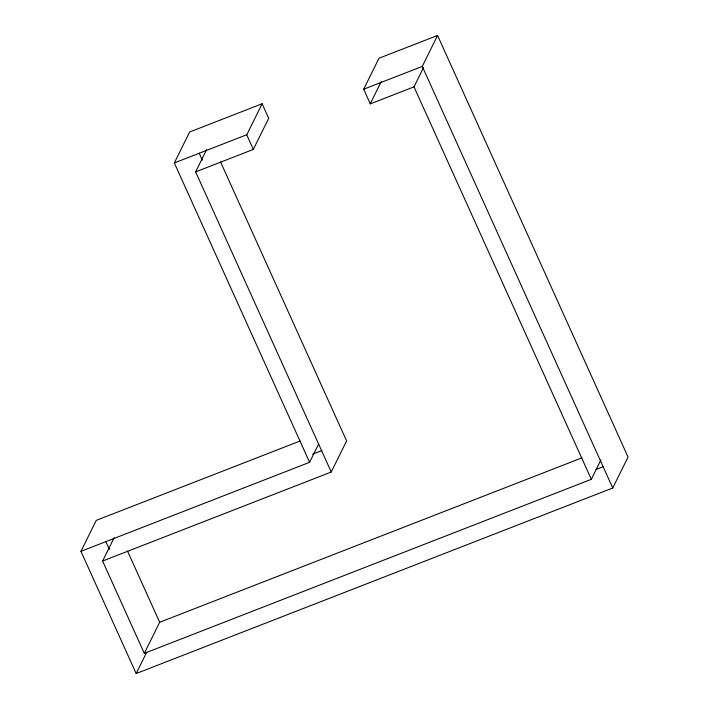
<?xml version="1.0" encoding="UTF-8"?>
<svg xmlns="http://www.w3.org/2000/svg" width="709" height="709" viewBox="0 0 709 709"><rect width="100%" height="100%" fill="white"/><g stroke="black" fill="none" stroke-linecap="round" stroke-linejoin="round"><path stroke-width="1.06" d="M370.258 103.789L363.682 89.228L378.978 58.262L437.568 35.45L628.05 457.03L612.744 487.996L136.172 673.55L80.95 551.336L309.594 462.312L174.334 162.946L189.64 131.989L262.117 103.762L268.693 118.332L253.326 149.422L195.631 171.888L331.245 472.017L102.601 561.041L144.308 653.352L591.324 479.302L600.922 459.875M195.631 171.888L206.673 149.537M262.117 103.762L246.75 134.852L253.326 149.422M80.95 551.336L96.256 520.371L300.182 440.971M102.601 561.041L114.122 537.723M381.256 81.535L370.195 103.913L414.003 86.861L423.61 67.426M363.682 89.228L422.272 66.416L437.568 35.45M144.308 653.352L159.676 622.263L581.965 457.837M136.172 673.55L146.692 652.262M309.594 462.312L318.678 443.931M331.245 472.017L346.604 440.927L220.552 161.944M174.334 162.946L246.812 134.728M312.616 454.159L321.886 450.552M596.074 469.482L603.288 466.664M422.272 66.416L612.744 487.996M414.003 86.861L591.324 479.302M199.202 153.153L202.384 160.207M127.487 551.026L159.676 622.263M105.756 541.41L109.381 549.422"/></g></svg>
